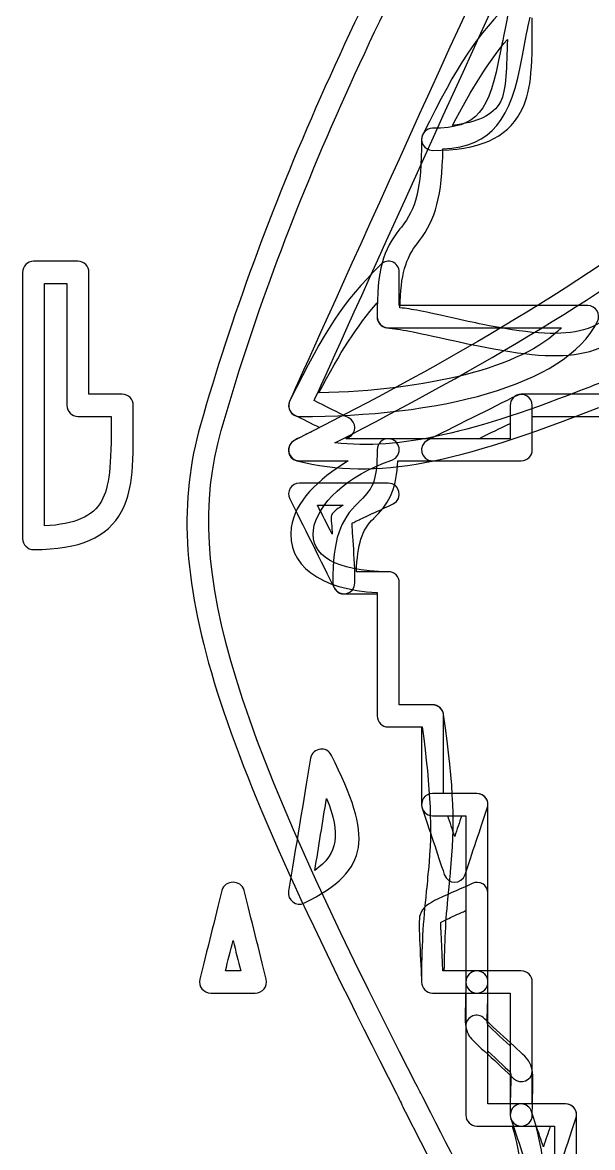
# Model space of a CAD drawing. Extents: x 25 to 279, y 7 to 272.
# Drawn here: x 226.75 to 233.55, y 131.11 to 144.53 of the extents above; entities that cross this region are included whole.
import ezdxf

# ---------------------------------------------------------------- set-up
doc = ezdxf.new("R2010")
doc.units = 0
doc.layers.get('0').update_dxf_attribs({"linetype": 'CONTINUOUS'})

msp = doc.modelspace()

# ---------------------------------------------------------------- linework, layer by layer
at = {"color": 7}
for points in [[(232.535677, 144.330208)], [(226.880208, 141.684375)], [(231.163283, 141.676173)], [(227.0125, 141.419792)], [(230.98125, 141.188281)], [(232.643098, 140.080471)], [(232.56875, 139.749742)], [(230.055208, 139.038542)], [(230.27005, 138.773958)], [(230.303388, 135.863542)], [(231.642708, 135.334375)], [(230.377735, 135.276431)], [(231.824742, 135.069792)], [(229.261458, 134.276042)], [(232.113931, 134.259637)], [(232.039583, 133.93711)], [(229.261458, 133.58151)], [(232.171875, 133.217708)], [(232.304167, 132.953125)], [(232.122133, 132.68034)], [(232.304167, 132.258594)], [(232.701042, 131.630208)], [(232.883075, 131.365625)]]:
    msp.add_lwpolyline(points, close=True, dxfattribs=at)
for points in [[(232.44466, 147.827735), (230.77514, 144.909117), (229.601977, 142.284715), (228.872785, 139.733073)], [(229.120965, 139.666927), (229.843277, 142.19555), (231.01644, 144.794023), (232.676171, 147.695444)], [(232.915883, 146.52969), (232.036673, 144.696921), (230.010758, 140.165138), (229.939321, 140.022527)], [(230.228775, 140.022527), (230.370327, 140.3223), (232.294906, 144.619133), (233.15586, 146.413802)], [(232.610025, 144.8181), (232.14674, 144.35455), (231.954917, 144.053719), (231.526821, 143.197527)], [(232.56875, 144.760156), (232.545731, 144.668346), (232.531973, 144.571244), (232.510806, 144.4625)], [(232.69284, 143.46211), (232.819046, 143.699706), (232.83545, 143.926983), (232.833333, 144.58659)], [(232.717446, 144.139973), (232.776713, 144.45959), (232.785179, 144.498219), (232.808463, 144.594792)], [(232.510806, 144.4625), (232.502604, 144.419902), (232.45789, 144.215908), (232.452862, 144.189715)], [(231.882421, 143.304948), (232.11499, 143.755798), (232.318983, 144.073562), (232.535677, 144.330208)], [(232.535677, 144.330208), (232.526417, 144.012444), (232.524829, 143.721402), (232.452863, 143.5862)], [(232.452862, 144.189715), (232.318719, 143.463433), (232.184575, 143.271875), (231.642708, 143.271875)], [(231.766798, 143.02396), (232.361581, 143.063383), (232.573777, 143.361569), (232.717446, 144.139973)], [(232.452863, 143.5862), (232.365815, 143.422158), (232.168435, 143.340667), (231.882421, 143.304948)], [(231.642708, 143.007292), (232.195952, 143.007292), (232.52721, 143.150696), (232.69284, 143.46211)], [(231.642708, 143.271875), (231.569683, 143.271875), (231.510417, 143.212608), (231.510417, 143.139583)], [(231.510417, 143.139583), (231.510417, 142.52575), (231.444006, 142.312496), (231.270704, 142.089452)], [(231.526821, 143.197527), (231.4829, 143.109421), (231.544283, 143.007292), (231.642708, 143.007292)], [(231.485546, 141.932554), (231.681338, 142.184173), (231.754892, 142.460398), (231.766798, 143.02396)], [(234.809506, 142.461721), (233.505375, 141.475619), (231.934279, 140.519679), (229.997265, 139.551304)], [(230.476954, 139.518231), (232.249398, 140.425752), (233.74694, 141.326394), (234.974871, 142.254817)], [(231.254035, 142.073048), (231.050571, 141.812169), (230.98125, 141.58939), (230.98125, 141.022917)], [(231.270704, 142.089452), (231.262237, 142.078869), (231.262767, 142.083896), (231.254035, 142.073048)], [(231.254035, 141.130337), (231.263825, 141.532504), (231.318858, 141.715067), (231.469142, 141.907683)], [(231.469142, 141.907683), (231.477608, 141.918531), (231.476815, 141.921177), (231.485546, 141.932554)], [(226.880208, 141.684375), (226.807183, 141.684375), (226.747917, 141.625108), (226.747917, 141.552083)], [(227.409375, 141.684375), (227.24401, 141.684375), (227.045573, 141.684375), (226.880208, 141.684375)], [(227.541667, 141.552083), (227.541667, 141.625108), (227.4824, 141.684375), (227.409375, 141.684375)], [(231.022525, 141.6431), (230.55924, 141.17955), (230.367417, 140.878719), (229.939321, 140.022527)], [(231.163283, 141.676173), (231.116981, 141.695223), (231.064329, 141.68464), (231.022525, 141.6431)], [(231.245833, 141.552083), (231.245833, 141.611085), (231.209321, 141.657123), (231.163283, 141.676173)], [(226.747917, 141.552083), (226.747917, 140.559896), (226.747917, 139.369271), (226.747917, 138.377083)], [(227.541667, 140.096875), (227.541667, 140.565452), (227.541667, 141.097265), (227.541667, 141.552083)], [(231.245833, 141.155208), (231.245833, 141.288558), (231.245833, 141.427994), (231.245833, 141.552083)], [(233.891667, 141.552083), (233.891667, 141.151504), (233.740325, 140.947775), (233.44505, 140.865754)], [(227.0125, 141.419792), (227.1014, 141.419792), (227.188183, 141.419792), (227.277083, 141.419792)], [(227.0125, 138.526044), (227.0125, 139.446529), (227.0125, 140.500894), (227.0125, 141.419792)], [(227.277083, 141.419792), (227.277083, 140.951215), (227.277083, 140.419402), (227.277083, 139.964583)], [(233.519662, 140.609637), (233.893519, 140.71309), (234.085342, 141.002808), (234.123177, 141.43646)], [(230.286719, 140.113544), (230.534898, 140.596144), (230.7463, 140.916819), (230.98125, 141.188281)], [(230.98125, 141.188281), (230.98125, 141.13219), (230.98125, 141.07451), (230.98125, 141.022917)], [(233.494792, 141.155208), (232.792058, 141.155208), (231.963383, 141.155208), (231.245833, 141.155208)], [(231.965235, 140.989844), (231.493748, 141.094619), (231.404848, 141.110758), (231.254035, 141.130337)], [(233.610679, 140.964973), (233.6546, 141.053079), (233.593217, 141.155208), (233.494792, 141.155208)], [(230.055208, 139.832292), (231.690333, 139.832292), (233.220419, 140.184981), (233.610679, 140.964973)], [(230.98125, 141.022917), (230.98125, 140.955448), (231.029933, 140.898033), (231.097137, 140.890625)], [(230.98125, 141.022917), (230.98125, 140.949892), (231.040517, 140.890625), (231.113542, 140.890625)], [(232.320571, 140.915496), (232.217383, 140.935869), (232.110227, 140.957565), (231.965235, 140.989844)], [(233.180467, 140.890625), (232.707921, 140.405644), (231.558571, 140.142648), (230.286719, 140.113544)], [(231.097137, 140.890625), (231.278906, 140.870517), (231.367012, 140.853583), (231.907292, 140.733462)], [(231.113542, 140.890625), (231.75939, 140.890625), (232.504985, 140.890625), (233.180467, 140.890625)], [(233.44505, 140.865754), (233.185494, 140.793787), (232.833333, 140.813896), (232.320571, 140.915496)], [(231.907292, 140.733462), (232.054135, 140.700919), (232.165525, 140.680017), (232.271094, 140.659115)], [(232.271094, 140.659115), (232.821956, 140.550106), (233.208512, 140.523119), (233.519662, 140.609637)], [(233.833723, 140.311981), (233.694287, 140.256419), (233.614119, 140.221758), (233.527865, 140.187892)], [(233.527865, 140.187892), (232.118958, 139.633325), (231.259062, 139.43039), (230.476954, 139.518231)], [(232.833333, 139.964583), (232.833333, 140.063008), (232.731204, 140.124392), (232.643098, 140.080471)], [(227.938542, 140.096875), (227.814452, 140.096875), (227.675017, 140.096875), (227.541667, 140.096875)], [(228.070833, 139.964583), (228.070833, 140.037608), (228.011567, 140.096875), (227.938542, 140.096875)], [(229.939321, 140.022527), (229.8954, 139.934421), (229.956783, 139.832292), (230.055208, 139.832292)], [(229.939321, 140.022527), (229.906777, 139.957175), (229.931912, 139.881504), (229.997265, 139.84896)], [(230.642319, 139.815888), (230.512937, 139.880446), (230.366887, 139.953471), (230.228775, 140.022527)], [(232.643098, 140.080471), (232.378515, 139.947915), (231.849348, 139.683596), (231.584765, 139.551304)], [(232.701042, 140.096875), (232.628017, 140.096875), (232.56875, 140.037608), (232.56875, 139.964583)], [(235.214583, 140.096875), (234.414219, 140.096875), (233.48659, 140.096875), (232.701042, 140.096875)], [(227.277083, 139.964583), (227.277083, 139.891558), (227.33635, 139.832292), (227.409375, 139.832292)], [(228.070833, 139.82409), (228.070569, 139.894733), (228.070833, 139.923837), (228.070833, 139.964583)], [(230.022135, 139.303125), (230.986013, 139.06209), (231.935602, 139.274285), (233.627083, 139.939712)], [(232.56875, 139.964583), (232.56875, 139.840494), (232.56875, 139.701058), (232.56875, 139.567708)], [(232.833333, 139.435417), (232.833333, 139.600781), (232.833333, 139.799219), (232.833333, 139.964583)], [(227.409375, 139.832292), (227.533465, 139.832292), (227.6729, 139.832292), (227.80625, 139.832292)], [(227.80625, 139.82409), (227.808102, 139.216342), (227.7872, 139.005469), (227.690363, 138.8237)], [(227.80625, 139.832292), (227.80625, 139.828323), (227.80625, 139.828323), (227.80625, 139.82409)], [(227.93034, 138.69961), (228.056546, 138.937206), (228.07295, 139.164483), (228.070833, 139.82409)], [(228.872785, 139.733073), (228.360817, 137.940521), (229.042912, 135.992129), (231.21276, 131.754298)], [(229.997265, 139.84896), (230.090398, 139.802394), (230.192792, 139.751065), (230.294921, 139.7)], [(230.642319, 139.584377), (230.739685, 139.63306), (230.739685, 139.76694), (230.642319, 139.815888)], [(232.196746, 139.567708), (232.335388, 139.637029), (232.448629, 139.689681), (232.56875, 139.749742)], [(232.56875, 139.749742), (232.56875, 139.6873), (232.56875, 139.628827), (232.56875, 139.567708)], [(232.833333, 139.435417), (232.833333, 139.559506), (232.833333, 139.698942), (232.833333, 139.832292)], [(232.833333, 139.832292), (233.633698, 139.832292), (234.561327, 139.832292), (235.346875, 139.832292)], [(231.444271, 131.869921), (229.310935, 136.036844), (228.635719, 137.969096), (229.120965, 139.666927)], [(230.294921, 139.7), (230.192792, 139.648935), (230.090398, 139.597606), (229.997265, 139.551304)], [(229.997265, 139.551304), (229.872381, 139.488863), (229.915508, 139.303125), (230.055208, 139.303125)], [(229.997265, 139.551304), (229.887462, 139.496271), (229.903073, 139.332758), (230.022135, 139.303125)], [(230.609246, 139.567708), (230.619829, 139.573), (230.632, 139.579085), (230.642319, 139.584377)], [(231.113542, 139.567708), (230.95585, 139.567708), (230.782548, 139.567708), (230.609246, 139.567708)], [(231.113542, 139.567708), (231.040517, 139.567708), (230.98125, 139.508442), (230.98125, 139.435417)], [(231.154817, 139.311327), (231.297162, 139.358952), (231.26356, 139.567708), (231.113542, 139.567708)], [(232.56875, 139.567708), (232.100173, 139.567708), (231.56836, 139.567708), (231.113542, 139.567708)], [(231.584765, 139.551304), (231.459881, 139.488863), (231.503008, 139.303125), (231.642708, 139.303125)], [(232.56875, 139.567708), (232.447306, 139.567708), (232.32454, 139.567708), (232.196746, 139.567708)], [(230.98125, 139.435417), (230.98125, 139.083785), (230.938123, 138.981392), (230.782813, 138.831902)], [(232.701042, 139.303125), (232.774067, 139.303125), (232.833333, 139.362392), (232.833333, 139.435417)], [(232.701042, 139.303125), (232.774067, 139.303125), (232.833333, 139.362392), (232.833333, 139.435417)], [(230.634117, 139.303125), (230.276929, 139.080081), (229.99356, 138.811529), (229.95599, 138.509375)], [(230.055208, 139.303125), (230.236183, 139.303125), (230.43515, 139.303125), (230.634117, 139.303125)], [(230.220573, 138.476302), (230.258673, 138.783219), (230.628031, 139.135644), (231.154817, 139.311327)], [(230.964846, 138.641667), (231.142646, 138.812852), (231.210379, 138.991975), (231.229429, 139.303125)], [(231.229429, 139.303125), (231.70171, 139.303125), (232.241196, 139.303125), (232.701042, 139.303125)], [(231.642708, 139.303125), (231.973438, 139.303125), (232.370313, 139.303125), (232.701042, 139.303125)], [(230.055208, 139.038542), (229.956783, 139.038542), (229.8954, 138.936413), (229.939321, 138.848306)], [(231.113542, 139.038542), (230.782812, 139.038542), (230.385937, 139.038542), (230.055208, 139.038542)], [(231.171485, 138.790627), (231.296369, 138.852804), (231.253242, 139.038542), (231.113542, 139.038542)], [(227.690363, 138.8237), (227.592202, 138.638756), (227.372333, 138.548004), (227.0125, 138.526044)], [(229.939321, 138.848306), (230.071877, 138.583723), (230.336196, 138.054556), (230.468488, 137.789973)], [(230.757942, 138.807031), (230.54019, 138.595894), (230.452083, 138.37285), (230.452083, 137.847917)], [(230.782813, 138.831902), (230.7717, 138.821054), (230.769583, 138.818408), (230.757942, 138.807031)], [(230.923306, 138.67474), (231.007708, 138.712575), (231.085496, 138.7475), (231.171485, 138.790627)], [(226.880208, 138.244792), (227.433452, 138.244792), (227.76471, 138.388196), (227.93034, 138.69961)], [(230.27005, 138.773958), (230.371915, 138.773958), (230.470869, 138.773958), (230.576173, 138.773958)], [(230.443881, 138.426825), (230.378794, 138.557), (230.326406, 138.661246), (230.27005, 138.773958)], [(230.435679, 138.649869), (230.426683, 138.627379), (230.443352, 138.500379), (230.443881, 138.426825)], [(230.576173, 138.773958), (230.522463, 138.738769), (230.457375, 138.705431), (230.435679, 138.649869)], [(230.766408, 138.600392), (230.792338, 138.612298), (230.910077, 138.668919), (230.923306, 138.67474)], [(230.716667, 137.847917), (230.716667, 138.125994), (230.678567, 138.546152), (230.683594, 138.559117)], [(230.683594, 138.559117), (230.684388, 138.560969), (230.702379, 138.570758), (230.766408, 138.600392)], [(230.733071, 137.980208), (230.747887, 138.309879), (230.797365, 138.478683), (230.939975, 138.616796)], [(230.939975, 138.616796), (230.950823, 138.627379), (230.953469, 138.630819), (230.964846, 138.641667)], [(229.95599, 138.509375), (229.899898, 138.057996), (230.293863, 137.768806), (230.98125, 137.732294)], [(231.113542, 137.980208), (230.474044, 137.980208), (230.18459, 138.186054), (230.220573, 138.476302)], [(226.747917, 138.377083), (226.747917, 138.304058), (226.807183, 138.244792), (226.880208, 138.244792)], [(231.113542, 137.980208), (230.994744, 137.980208), (230.861658, 137.980208), (230.733071, 137.980208)], [(231.245833, 137.847917), (231.245833, 137.920942), (231.186567, 137.980208), (231.113542, 137.980208)], [(231.245833, 137.847917), (231.245833, 137.920942), (231.186567, 137.980208), (231.113542, 137.980208)], [(230.452083, 137.847917), (230.452083, 137.774892), (230.51135, 137.715625), (230.584375, 137.715625)], [(230.468488, 137.789973), (230.530929, 137.66509), (230.716667, 137.708217), (230.716667, 137.847917)], [(231.245833, 136.392708), (231.245833, 136.861285), (231.245833, 137.393098), (231.245833, 137.847917)], [(231.245833, 136.392708), (231.245833, 136.861285), (231.245833, 137.393098), (231.245833, 137.847917)], [(230.584375, 137.715625), (230.708465, 137.715625), (230.8479, 137.715625), (230.98125, 137.715625)], [(230.98125, 137.732294), (230.98125, 137.259748), (230.98125, 136.720262), (230.98125, 136.260417)], [(230.98125, 137.715625), (230.98125, 137.247048), (230.98125, 136.715235), (230.98125, 136.260417)], [(231.642708, 136.392708), (231.518619, 136.392708), (231.379183, 136.392708), (231.245833, 136.392708)], [(231.642708, 136.392708), (231.518619, 136.392708), (231.379183, 136.392708), (231.245833, 136.392708)], [(231.775, 136.277085), (231.76574, 136.342173), (231.70859, 136.392708), (231.642708, 136.392708)], [(231.775, 136.260417), (231.775, 136.333442), (231.715733, 136.392708), (231.642708, 136.392708)], [(230.98125, 136.260417), (230.98125, 136.187392), (231.040517, 136.128125), (231.113542, 136.128125)], [(230.98125, 136.260417), (230.98125, 136.187392), (231.040517, 136.128125), (231.113542, 136.128125)], [(231.85755, 134.400131), (231.91179, 134.938558), (231.901735, 135.389408), (231.775, 136.277085)], [(231.775, 135.334375), (231.775, 135.636529), (231.775, 135.970962), (231.775, 136.260417)], [(231.113542, 136.128125), (231.240277, 136.128125), (231.382888, 136.128125), (231.518619, 136.128125)], [(231.113542, 136.128125), (231.237631, 136.128125), (231.377067, 136.128125), (231.510417, 136.128125)], [(231.510417, 136.128125), (231.510417, 135.825971), (231.510417, 135.491538), (231.510417, 135.202083)], [(231.518619, 136.128125), (231.621806, 135.36639), (231.64165, 134.908396), (231.592967, 134.425002)], [(230.303388, 135.863542), (230.250735, 135.855604), (230.198083, 135.819356), (230.1875, 135.756121)], [(230.435679, 135.789194), (230.40684, 135.846344), (230.355775, 135.871479), (230.303388, 135.863542)], [(230.1875, 135.756121), (230.104685, 135.260027), (230.005731, 134.664715), (229.922917, 134.168621)], [(230.113152, 134.028127), (230.910871, 134.426854), (230.925688, 134.808913), (230.435679, 135.789194)], [(231.642708, 135.334375), (231.552485, 135.334375), (231.490044, 135.246269), (231.518619, 135.160808)], [(232.171875, 135.334375), (232.00651, 135.334375), (231.808073, 135.334375), (231.642708, 135.334375)], [(232.171875, 135.334375), (232.047785, 135.334375), (231.90835, 135.334375), (231.775, 135.334375)], [(232.304167, 135.202083), (232.304167, 135.275108), (232.2449, 135.334375), (232.171875, 135.334375)], [(232.295965, 135.160808), (232.32454, 135.246533), (232.262098, 135.334375), (232.171875, 135.334375)], [(230.377735, 135.276431), (230.550773, 134.8486), (230.513202, 134.615502), (230.237242, 134.416535)], [(230.237242, 134.416535), (230.284602, 134.701492), (230.329317, 134.986712), (230.377735, 135.276431)], [(231.510417, 135.202083), (231.510417, 135.129058), (231.569683, 135.069792), (231.642708, 135.069792)], [(231.518619, 135.160808), (231.601433, 134.912629), (231.700652, 134.614973), (231.783202, 134.367058)], [(232.031381, 134.367058), (232.113931, 134.614973), (232.21315, 134.912629), (232.295965, 135.160808)], [(232.304167, 133.217708), (232.304167, 133.852444), (232.304167, 134.5819), (232.304167, 135.202083)], [(231.642708, 135.069792), (231.766798, 135.069792), (231.906233, 135.069792), (232.039583, 135.069792)], [(231.824742, 135.069792), (231.880833, 135.069792), (231.93375, 135.069792), (231.989842, 135.069792)], [(231.907292, 134.821877), (231.878981, 134.907073), (231.852258, 134.986977), (231.824742, 135.069792)], [(231.989842, 135.069792), (231.962325, 134.986977), (231.935602, 134.907073), (231.907292, 134.821877)], [(232.039583, 135.069792), (232.039583, 134.435056), (232.039583, 133.7056), (232.039583, 133.085417)], [(231.592967, 134.425002), (231.589262, 134.386902), (231.5718, 134.200371), (231.56836, 134.168621)], [(231.783202, 134.367058), (231.823419, 134.246408), (231.991165, 134.246408), (232.031381, 134.367058)], [(231.832944, 134.135548), (231.836383, 134.167033), (231.853846, 134.361237), (231.85755, 134.400131)], [(229.261458, 134.276042), (229.205631, 134.276042), (229.145835, 134.243498), (229.129167, 134.176823)], [(229.39375, 134.176823), (229.377081, 134.243498), (229.317285, 134.276042), (229.261458, 134.276042)], [(232.113931, 134.259637), (232.031646, 134.218363), (231.955181, 134.188465), (231.874219, 134.151952)], [(232.304167, 134.14375), (232.304167, 134.242175), (232.202038, 134.303558), (232.113931, 134.259637)], [(229.129167, 134.176823), (229.046352, 133.846094), (228.947398, 133.449219), (228.864583, 133.11849)], [(229.658333, 133.11849), (229.575519, 133.449219), (229.476565, 133.846094), (229.39375, 134.176823)], [(229.922917, 134.168621), (229.90519, 134.061994), (230.016315, 133.979708), (230.113152, 134.028127)], [(231.56836, 134.168621), (231.527879, 133.792383), (231.510417, 133.501606), (231.510417, 133.085417)], [(231.874219, 134.151952), (231.863106, 134.146925), (231.737694, 134.090833), (231.708854, 134.077604)], [(231.783202, 133.217708), (231.787171, 133.547115), (231.798283, 133.814344), (231.832944, 134.135548)], [(232.304167, 133.085417), (232.304167, 133.416146), (232.304167, 133.813021), (232.304167, 134.14375)], [(231.708854, 134.077604), (231.586881, 134.020983), (231.52735, 133.9723), (231.494012, 133.887369)], [(231.494012, 133.887369), (231.461998, 133.806406), (231.510417, 133.297083), (231.510417, 133.085417)], [(231.741927, 133.796617), (231.742721, 133.798469), (231.760713, 133.808258), (231.824742, 133.837892)], [(231.824742, 133.837892), (231.850671, 133.849798), (231.96841, 133.906419), (231.98164, 133.91224)], [(231.98164, 133.91224), (232.000954, 133.920971), (232.020798, 133.928379), (232.039583, 133.93711)], [(232.039583, 133.93711), (232.039583, 133.698192), (232.039583, 133.452394), (232.039583, 133.217708)], [(231.766798, 133.217708), (231.757802, 133.470915), (231.737694, 133.786033), (231.741927, 133.796617)], [(229.170442, 133.217708), (229.20034, 133.3373), (229.230238, 133.456363), (229.261458, 133.58151)], [(229.261458, 133.58151), (229.292679, 133.456363), (229.322577, 133.3373), (229.352475, 133.217708)], [(229.352475, 133.217708), (229.290562, 133.217708), (229.232354, 133.217708), (229.170442, 133.217708)], [(232.039583, 133.217708), (231.948037, 133.217708), (231.858079, 133.217708), (231.766798, 133.217708)], [(232.171875, 133.217708), (232.050431, 133.217708), (231.914171, 133.217708), (231.783202, 133.217708)], [(232.171875, 133.217708), (232.09885, 133.217708), (232.039583, 133.158442), (232.039583, 133.085417)], [(232.304167, 133.085417), (232.304167, 133.158442), (232.2449, 133.217708), (232.171875, 133.217708)], [(232.701042, 133.217708), (232.535677, 133.217708), (232.33724, 133.217708), (232.171875, 133.217708)], [(232.701042, 133.217708), (232.576952, 133.217708), (232.437517, 133.217708), (232.304167, 133.217708)], [(232.833333, 133.085417), (232.833333, 133.158442), (232.774067, 133.217708), (232.701042, 133.217708)], [(232.833333, 133.085417), (232.833333, 133.158442), (232.774067, 133.217708), (232.701042, 133.217708)], [(228.864583, 133.11849), (228.843681, 133.034881), (228.910885, 132.953125), (228.996875, 132.953125)], [(229.526042, 132.953125), (229.612031, 132.953125), (229.679235, 133.034881), (229.658333, 133.11849)], [(231.510417, 133.085417), (231.510417, 133.012392), (231.569683, 132.953125), (231.642708, 132.953125)], [(231.510417, 133.085417), (231.510417, 133.012392), (231.569683, 132.953125), (231.642708, 132.953125)], [(232.039583, 133.085417), (232.039583, 133.001808), (232.03191, 132.718969), (232.031381, 132.688542)], [(232.039583, 133.085417), (232.039583, 133.012392), (232.09885, 132.953125), (232.171875, 132.953125)], [(232.171875, 132.953125), (232.2449, 132.953125), (232.304167, 133.012392), (232.304167, 133.085417)], [(232.304167, 131.630208), (232.304167, 132.098785), (232.304167, 132.630598), (232.304167, 133.085417)], [(232.833333, 131.630208), (232.833333, 132.098785), (232.833333, 132.630598), (232.833333, 133.085417)], [(232.833333, 132.027083), (232.833333, 132.357812), (232.833333, 132.754687), (232.833333, 133.085417)], [(228.996875, 132.953125), (229.16224, 132.953125), (229.360677, 132.953125), (229.526042, 132.953125)], [(231.642708, 132.953125), (231.766798, 132.953125), (231.906233, 132.953125), (232.039583, 132.953125)], [(231.642708, 132.953125), (231.808073, 132.953125), (232.00651, 132.953125), (232.171875, 132.953125)], [(232.039583, 132.953125), (232.039583, 132.484548), (232.039583, 131.952735), (232.039583, 131.497917)], [(232.171875, 132.953125), (232.295965, 132.953125), (232.4354, 132.953125), (232.56875, 132.953125)], [(232.295965, 132.68034), (232.295435, 132.650971), (232.301256, 132.822421), (232.304167, 132.953125)], [(232.304167, 132.953125), (232.393067, 132.953125), (232.47985, 132.953125), (232.56875, 132.953125)], [(232.56875, 132.953125), (232.56875, 132.484548), (232.56875, 131.952735), (232.56875, 131.497917)], [(232.56875, 132.953125), (232.56875, 132.748073), (232.56875, 132.536935), (232.56875, 132.32474)], [(232.031381, 132.688542), (232.029265, 132.574771), (232.041435, 132.507302), (232.080858, 132.440627)], [(232.122133, 132.68034), (232.076096, 132.66129), (232.039583, 132.615252), (232.039583, 132.55625)], [(232.262892, 132.647267), (232.221087, 132.688806), (232.168435, 132.69939), (232.122133, 132.68034)], [(232.792058, 132.142971), (232.754752, 132.205677), (232.417673, 132.492221), (232.262892, 132.647267)], [(232.304167, 132.572919), (232.295965, 132.586412), (232.294642, 132.611548), (232.295965, 132.68034)], [(232.039583, 132.55625), (232.039583, 132.225521), (232.039583, 131.828646), (232.039583, 131.497917)], [(232.56875, 132.32474), (232.458683, 132.424752), (232.310252, 132.5626), (232.304167, 132.572919)], [(232.080858, 132.440627), (232.118165, 132.377656), (232.455244, 132.091112), (232.610025, 131.936067)], [(232.304167, 132.258594), (232.414233, 132.158581), (232.562665, 132.020733), (232.56875, 132.010679)], [(232.304167, 131.630208), (232.304167, 131.83526), (232.304167, 132.046398), (232.304167, 132.258594)], [(232.841535, 131.894792), (232.843652, 132.008562), (232.831481, 132.076031), (232.792058, 132.142971)], [(232.56875, 132.010679), (232.576952, 131.996921), (232.578275, 131.971785), (232.576952, 131.902994)], [(232.610025, 131.936067), (232.693369, 131.852723), (232.833333, 131.909344), (232.833333, 132.027083)], [(231.560158, 131.646877), (231.502744, 131.758267), (231.501421, 131.758531), (231.444271, 131.869921)], [(232.576952, 131.902994), (232.577481, 131.932362), (232.57166, 131.760912), (232.56875, 131.630208)], [(232.833333, 131.497917), (232.833333, 131.581525), (232.841006, 131.864365), (232.841535, 131.894792)], [(231.21276, 131.754298), (231.26991, 131.642644), (231.263031, 131.642644), (231.320181, 131.53099)], [(233.081513, 128.496483), (232.693898, 129.36564), (232.22876, 130.342217), (231.560158, 131.646877)], [(232.701042, 131.630208), (232.576952, 131.630208), (232.437517, 131.630208), (232.304167, 131.630208)], [(232.56875, 131.630208), (232.47985, 131.630208), (232.393067, 131.630208), (232.304167, 131.630208)], [(232.701042, 131.630208), (232.610819, 131.630208), (232.548377, 131.542102), (232.576952, 131.456642)], [(232.825131, 131.539192), (232.80714, 131.593167), (232.757927, 131.630208), (232.701042, 131.630208)], [(233.230208, 131.630208), (233.064844, 131.630208), (232.866406, 131.630208), (232.701042, 131.630208)], [(232.957423, 130.274219), (232.994465, 130.783542), (232.972769, 131.096015), (232.825131, 131.539192)], [(233.230208, 131.630208), (233.106119, 131.630208), (232.966683, 131.630208), (232.833333, 131.630208)], [(233.3625, 131.497917), (233.3625, 131.570942), (233.303233, 131.630208), (233.230208, 131.630208)], [(233.354298, 131.456642), (233.382873, 131.542367), (233.320431, 131.630208), (233.230208, 131.630208)], [(231.320181, 131.53099), (233.261165, 127.744273), (233.891667, 126.208631), (233.891667, 124.61875)], [(232.039583, 131.497917), (232.039583, 131.424892), (232.09885, 131.365625), (232.171875, 131.365625)], [(232.039583, 131.497917), (232.039583, 131.424892), (232.09885, 131.365625), (232.171875, 131.365625)], [(232.56875, 131.497917), (232.56875, 131.424892), (232.628017, 131.365625), (232.701042, 131.365625)], [(232.576952, 131.456642), (232.659767, 131.208463), (232.758985, 130.910806), (232.841535, 130.662892)], [(232.701042, 131.365625), (232.774067, 131.365625), (232.833333, 131.424892), (232.833333, 131.497917)], [(233.089715, 130.662892), (233.172265, 130.910806), (233.271483, 131.208463), (233.354298, 131.456642)], [(233.3625, 130.571875), (233.3625, 130.874029), (233.3625, 131.208462), (233.3625, 131.497917)], [(232.171875, 131.365625), (232.303637, 131.365625), (232.453127, 131.365625), (232.593621, 131.365625)], [(232.171875, 131.365625), (232.33724, 131.365625), (232.535677, 131.365625), (232.701042, 131.365625)], [(232.593621, 131.365625), (232.699983, 131.011348), (232.724854, 130.729567), (232.69284, 130.290887)], [(232.701042, 131.365625), (232.825131, 131.365625), (232.964567, 131.365625), (233.097917, 131.365625)], [(232.883075, 131.365625), (232.939167, 131.365625), (232.992083, 131.365625), (233.048175, 131.365625)], [(232.965625, 131.11771), (232.937315, 131.202906), (232.910592, 131.28281), (232.883075, 131.365625)], [(233.048175, 131.365625), (233.020658, 131.28281), (232.993935, 131.202906), (232.965625, 131.11771)], [(233.097917, 131.365625), (233.097917, 131.063471), (233.097917, 130.729038), (233.097917, 130.439583)]]:
    msp.add_open_spline(points, degree=3, dxfattribs=at)

doc.saveas('drawing.dxf')
